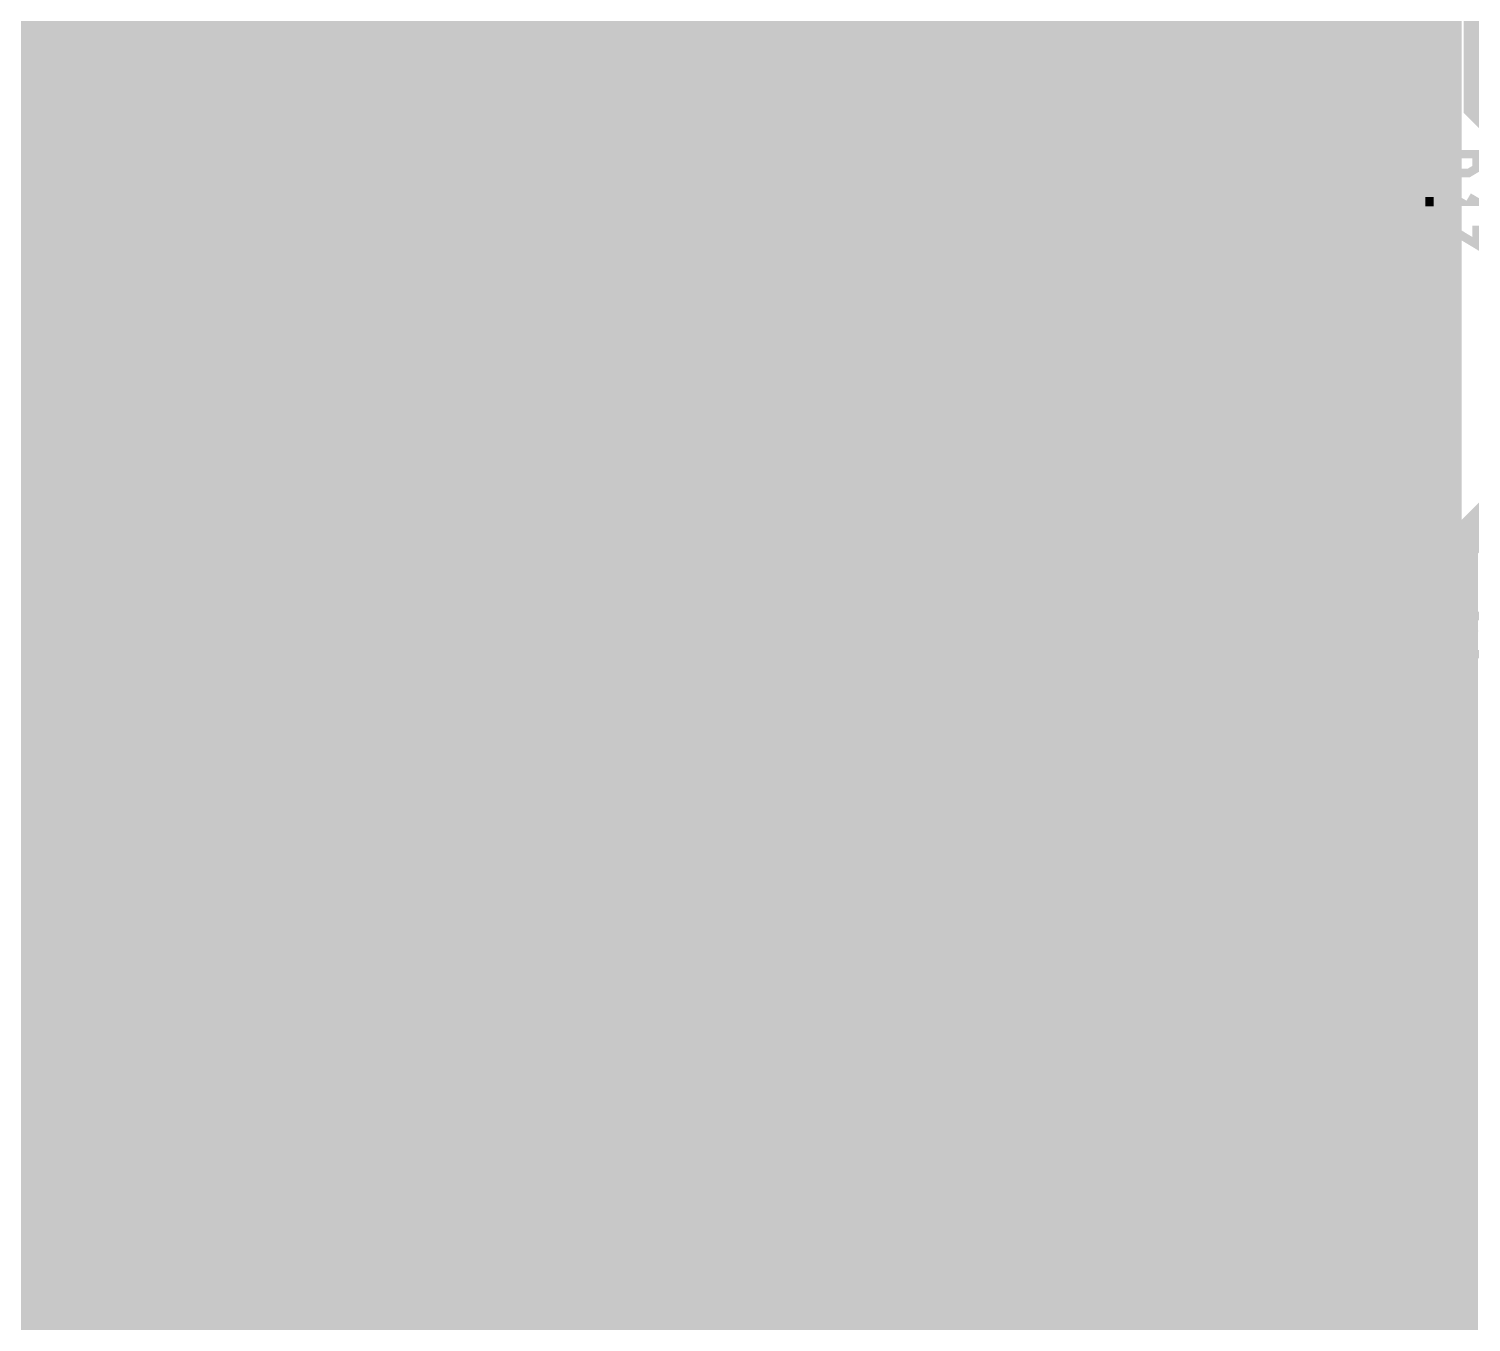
# Model space of a CAD drawing. Extents: x -10 to 131, y -93 to 209.
# Drawn here: x 86.65 to 112.59, y 163.96 to 187.24 of the extents above; entities that cross this region are included whole.
import ezdxf

# ---------------------------------------------------------------- set-up
doc = ezdxf.new("R2010")
doc.units = 0
doc.header["$MEASUREMENT"] = 0
for name, color, linetype in [('22-303-0_BOT', 2, 'CONTINUOUS'), ('22-303-0_DRL', 1, 'CONTINUOUS'), ('22-303-0_GND', 3, 'CONTINUOUS'), ('22-303-0_SST', 8, 'CONTINUOUS'), ('22-303-0_TOP', 15, 'CONTINUOUS')]:
    doc.layers.add(name, color=color, linetype=linetype)

msp = doc.modelspace()

# ---------------------------------------------------------------- linework, layer by layer
at = {"layer": '22-303-0_BOT', "const_width": 0.254}
for points in [[(111.6076, 190.2714), (111.6076, 150.55342)], [(111.8362, 190.2714), (111.8362, 150.749)], [(112.0648, 190.2714), (112.0648, 150.86584)], [(112.2934, 190.246), (112.2934, 157.988)], [(112.2934, 190.246), (112.2934, 150.92934)], [(111.50092, 189.7761), (111.50092, 159.77616)], [(112.2934, 187.2742), (111.50092, 187.2742)], [(112.2934, 187.0456), (111.50092, 187.0456)], [(112.2934, 186.817), (111.50092, 186.817)], [(112.2934, 186.5884), (111.50092, 186.5884)], [(112.2934, 186.3598), (111.50092, 186.3598)], [(112.2934, 186.1312), (111.50092, 186.1312)], [(112.2934, 185.9026), (111.50092, 185.9026)], [(112.2934, 185.674), (111.50092, 185.674)], [(112.2934, 185.4454), (111.50092, 185.4454)], [(112.2934, 185.2168), (111.50092, 185.2168)], [(112.2934, 184.9882), (111.50092, 184.9882)], [(112.2934, 184.7596), (111.50092, 184.7596)], [(112.2934, 184.531), (111.50092, 184.531)], [(112.2934, 184.3024), (111.50092, 184.3024)], [(112.2934, 184.0738), (111.50092, 184.0738)], [(112.2934, 183.8452), (111.50092, 183.8452)], [(112.2934, 183.6166), (111.50092, 183.6166)], [(112.2934, 183.388), (111.50092, 183.388)], [(112.2934, 183.1594), (111.50092, 183.1594)], [(112.2934, 182.9308), (111.50092, 182.9308)], [(112.2934, 182.7022), (111.50092, 182.7022)], [(112.2934, 182.4736), (111.50092, 182.4736)], [(112.2934, 182.245), (111.50092, 182.245)], [(112.2934, 182.0164), (111.50092, 182.0164)], [(112.2934, 181.7878), (111.50092, 181.7878)], [(112.2934, 181.5592), (111.50092, 181.5592)], [(112.2934, 181.3306), (111.50092, 181.3306)], [(112.2934, 181.102), (111.50092, 181.102)], [(112.2934, 180.8734), (111.50092, 180.8734)], [(112.2934, 180.6448), (111.50092, 180.6448)], [(112.2934, 180.4162), (111.50092, 180.4162)], [(112.2934, 180.1876), (111.50092, 180.1876)], [(112.2934, 179.959), (111.50092, 179.959)], [(112.2934, 179.7304), (111.50092, 179.7304)], [(112.2934, 179.5018), (111.50092, 179.5018)], [(112.2934, 179.2732), (111.50092, 179.2732)], [(112.2934, 179.0446), (111.50092, 179.0446)], [(112.2934, 178.816), (111.50092, 178.816)], [(112.2934, 178.5874), (111.50092, 178.5874)], [(112.2934, 178.3588), (111.50092, 178.3588)], [(112.2934, 178.1302), (111.50092, 178.1302)], [(112.2934, 177.9016), (111.50092, 177.9016)], [(112.2934, 177.673), (111.50092, 177.673)], [(112.2934, 177.4444), (111.50092, 177.4444)], [(112.2934, 177.2158), (111.50092, 177.2158)], [(112.2934, 176.9872), (111.50092, 176.9872)], [(112.2934, 176.7586), (111.50092, 176.7586)], [(112.2934, 176.53), (111.50092, 176.53)], [(112.2934, 176.3014), (111.50092, 176.3014)], [(112.2934, 176.0728), (111.50092, 176.0728)], [(112.2934, 175.8442), (111.50092, 175.8442)], [(112.2934, 175.6156), (111.50092, 175.6156)], [(112.2934, 175.387), (111.50092, 175.387)], [(112.2934, 175.1584), (111.50092, 175.1584)], [(112.2934, 174.9298), (111.50092, 174.9298)], [(112.2934, 174.7012), (111.50092, 174.7012)], [(112.2934, 174.4726), (111.50092, 174.4726)], [(112.2934, 174.244), (111.50092, 174.244)], [(112.2934, 174.0154), (111.50092, 174.0154)], [(112.2934, 173.7868), (111.50092, 173.7868)], [(112.2934, 173.5582), (111.50092, 173.5582)], [(112.2934, 173.3296), (111.50092, 173.3296)], [(112.2934, 173.101), (111.50092, 173.101)], [(112.2934, 172.8724), (111.50092, 172.8724)], [(112.2934, 172.6438), (111.50092, 172.6438)], [(112.2934, 172.4152), (111.50092, 172.4152)], [(112.2934, 172.1866), (111.50092, 172.1866)], [(112.2934, 171.958), (111.50092, 171.958)], [(112.2934, 171.7294), (111.50092, 171.7294)], [(112.2934, 171.5008), (111.50092, 171.5008)], [(112.2934, 171.2722), (111.50092, 171.2722)], [(112.2934, 171.0436), (111.50092, 171.0436)], [(112.2934, 170.815), (111.50092, 170.815)], [(112.2934, 170.5864), (111.50092, 170.5864)], [(112.2934, 170.3578), (111.50092, 170.3578)], [(112.2934, 170.1292), (111.50092, 170.1292)], [(112.2934, 169.9006), (111.50092, 169.9006)], [(112.2934, 169.672), (111.50092, 169.672)], [(112.2934, 169.4434), (111.50092, 169.4434)], [(112.2934, 169.2148), (111.50092, 169.2148)], [(112.2934, 168.9862), (111.50092, 168.9862)], [(112.2934, 168.7576), (111.50092, 168.7576)], [(112.2934, 168.529), (111.50092, 168.529)], [(112.2934, 168.3004), (111.50092, 168.3004)], [(112.2934, 168.0718), (111.50092, 168.0718)], [(112.2934, 167.8432), (111.50092, 167.8432)], [(112.2934, 167.6146), (111.50092, 167.6146)], [(112.2934, 167.386), (111.50092, 167.386)], [(112.2934, 167.1574), (111.50092, 167.1574)], [(112.2934, 166.9288), (111.50092, 166.9288)], [(112.2934, 166.7002), (111.50092, 166.7002)], [(112.2934, 166.4716), (111.50092, 166.4716)], [(112.2934, 166.243), (111.50092, 166.243)], [(112.2934, 166.0144), (111.50092, 166.0144)], [(112.2934, 165.7858), (111.50092, 165.7858)], [(112.2934, 165.5572), (111.50092, 165.5572)], [(112.2934, 165.3286), (111.50092, 165.3286)], [(112.2934, 165.1), (111.50092, 165.1)], [(112.2934, 164.8714), (111.50092, 164.8714)], [(112.2934, 164.6428), (111.50092, 164.6428)], [(112.2934, 164.4142), (111.50092, 164.4142)], [(112.2934, 164.1856), (111.50092, 164.1856)], [(112.2934, 163.957), (111.50092, 163.957)]]:
    msp.add_lwpolyline(points, dxfattribs=at)
at = {"layer": '22-303-0_DRL', "const_width": 0.254}
msp.add_lwpolyline([(93.45422, 17.63014), (76.454, 17.63014), (76.454, 58.10758), (9.4996, 58.10758), (9.4996, 122.97664), (13.5001, 122.97664), (13.5001, 131.9784), (5.25018, 131.9784), (5.25018, 155.55976), (9.4996, 155.55976), (9.4996, 189.7761), (111.50092, 189.7761), (111.50092, 159.77616), (106.36504, 159.77616), (106.36504, 90.10904), (82.63636, 90.10904), (82.63636, 115.10772), (72.03948, 115.10772), (72.03948, 80.10906), (111.50092, 80.10906), (111.50092, 58.10758), (93.45422, 58.10758), (93.45422, 17.63014)], dxfattribs=at)
at = {"layer": '22-303-0_GND', "const_width": 1.27}
for points in [[(111.50092, 187.81014), (9.4996, 187.81014)], [(111.50092, 187.17514), (9.4996, 187.17514)], [(111.50092, 186.54014), (9.4996, 186.54014)], [(111.50092, 185.90514), (9.4996, 185.90514)], [(111.50092, 185.27014), (9.4996, 185.27014)], [(111.50092, 184.63514), (9.4996, 184.63514)], [(111.50092, 184.00014), (9.4996, 184.00014)], [(111.50092, 183.36514), (9.4996, 183.36514)], [(111.50092, 182.73014), (9.4996, 182.73014)], [(111.50092, 182.09514), (9.4996, 182.09514)], [(111.50092, 181.46014), (9.4996, 181.46014)], [(111.50092, 180.82514), (9.4996, 180.82514)], [(111.50092, 180.19014), (9.4996, 180.19014)], [(111.50092, 179.55514), (9.4996, 179.55514)], [(111.50092, 178.92014), (9.4996, 178.92014)], [(111.50092, 178.28514), (9.4996, 178.28514)], [(111.50092, 177.65014), (9.4996, 177.65014)], [(111.50092, 177.01514), (9.4996, 177.01514)], [(111.50092, 176.38014), (9.4996, 176.38014)], [(111.50092, 175.74514), (9.4996, 175.74514)], [(111.50092, 175.11014), (9.4996, 175.11014)], [(111.50092, 174.47514), (9.4996, 174.47514)], [(111.50092, 173.84014), (9.4996, 173.84014)], [(111.50092, 173.20514), (9.4996, 173.20514)], [(111.50092, 172.57014), (9.4996, 172.57014)], [(111.50092, 171.93514), (9.4996, 171.93514)], [(111.50092, 171.30014), (9.4996, 171.30014)], [(111.50092, 170.66514), (9.4996, 170.66514)], [(111.50092, 170.03014), (9.4996, 170.03014)], [(111.50092, 169.39514), (9.4996, 169.39514)], [(111.50092, 168.76014), (9.4996, 168.76014)], [(111.50092, 168.12514), (9.4996, 168.12514)], [(111.50092, 167.49014), (9.4996, 167.49014)], [(111.50092, 166.85514), (9.4996, 166.85514)], [(111.50092, 166.22014), (9.4996, 166.22014)], [(111.50092, 165.58514), (9.4996, 165.58514)], [(111.50092, 164.95014), (9.4996, 164.95014)], [(111.50092, 164.31514), (9.4996, 164.31514)], [(111.50092, 163.68014), (9.4996, 163.68014)]]:
    msp.add_lwpolyline(points, dxfattribs=at)
at = {"layer": '22-303-0_SST', "const_width": 0.1524}
for points in [[(112.26546, 184.98312), (112.26546, 184.72912), (112.4077, 184.64276), (112.5474, 184.64276), (112.68964, 184.72912), (112.68964, 184.98312), (111.84382, 184.98312)], [(112.26546, 184.76976), (111.84382, 184.64276)], [(111.84382, 184.04332), (111.84382, 184.21096)], [(111.84382, 184.12714), (112.68964, 184.12714), (112.5474, 184.21096)], [(111.98352, 183.69534), (111.84382, 183.61152), (111.84382, 183.44134), (111.98352, 183.35752), (112.12576, 183.35752), (112.4077, 183.5277), (112.68964, 183.35752), (112.68964, 183.69534)], [(112.18418, 176.33442), (112.04194, 176.3776), (112.04194, 176.6316), (112.18418, 176.67224), (112.74806, 176.67224), (112.8903, 176.6316), (112.8903, 176.3776), (112.74806, 176.33442)], [(112.18418, 175.98644), (112.04194, 175.9458), (112.04194, 175.6918), (112.18418, 175.64862), (112.46612, 175.64862), (112.60582, 175.73244), (112.60582, 175.98644), (112.8903, 175.98644), (112.8903, 175.64862)]]:
    msp.add_lwpolyline(points, dxfattribs=at)
at = {"layer": '22-303-0_TOP'}
for points, const_width in [([(113.665, 184.8612), (113.5888, 184.8612), (112.649, 185.801), (112.649, 190.246), (111.379, 191.516), (109.474, 191.516), (107.315, 193.675), (107.188, 193.675)], 0.381), ([(112.395, 157.43936), (112.395, 157.48), (112.522, 157.607), (113.157, 158.242), (112.395, 158.242), (112.395, 177.927), (114.79784, 180.32984), (115.57, 180.32984)], 0.635)]:
    msp.add_lwpolyline(points, dxfattribs=dict(at, const_width=const_width))

doc.saveas('drawing.dxf')
